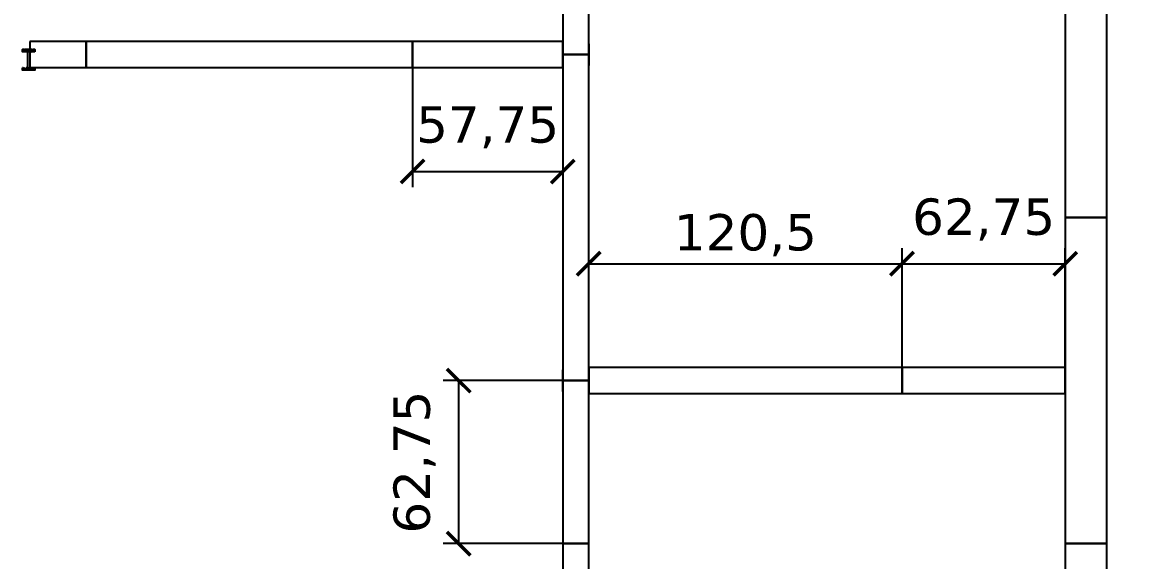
# Model space of a CAD drawing. Header units: centimetres. Extents: x -135 to 5324, y -1304 to 1609.
# Drawn here: x 3667.5 to 4099.4, y 503.5 to 710.6 of the extents above; entities that cross this region are included whole.
import ezdxf

# ---------------------------------------------------------------- set-up
doc = ezdxf.new("R2010")
doc.units = ezdxf.units.CM
for name, color, linetype in [('IC_KAPILAR', 7, 'Continuous'), ('MONTAJ_OZEL_OLCU', 6, 'Continuous'), ('MONTAJ_OZEL_PANO', 6, 'Continuous'), ('MONTAJ_STANDART', 7, 'Continuous'), ('PENCERE', 10, 'Continuous')]:
    doc.layers.add(name, color=color, linetype=linetype)
doc.styles.add('PORTMAN', font='DejaVuSans.ttf')
doc.styles.get("Standard").update_dxf_attribs({"font": 'DejaVuSans.ttf'})
doc.dimstyles.new('PORTMAN', dxfattribs={"dimtxt": 14, "dimasz": 9, "dimexe": 6, "dimexo": 5, "dimgap": 4, "dimtad": 1, "dimtxsty": 'PORTMAN', "dimblk": 'ARCHTICK', "dimcen": 2.5, "dimazin": 3, "dimtfac": 0.5, "dimtmove": 2, "dimatfit": 3})

# ---------------------------------------------------------------- blocks, each defined once
blk = doc.blocks.new('BOM_I12_1205p0_IC_DOLU')
blk.add_lwpolyline([(0, 0), (10, 0), (10, 120.5), (0, 120.5)], close=True)
blk = doc.blocks.new('MNT_BOM_I12_1205p0_IC_DOLU')
blk.add_blockref('BOM_I12_1205p0_IC_DOLU', (0, 0))
blk = doc.blocks.new('_ARCHTICK')
at = {"color": 0, "linetype": 'BYBLOCK', "const_width": 0.15}
blk.add_lwpolyline([(-0.5, -0.5), (0.5, 0.5)], dxfattribs=at)
blk = doc.blocks.new('BOM_I13_627p5_IC_DOLU')
blk.add_lwpolyline([(0, 0), (10, 0), (10, 62.75), (0, 62.75)], close=True)
blk = doc.blocks.new('MNT_BOM_I13_627p5_IC_DOLU')
blk.add_blockref('BOM_I13_627p5_IC_DOLU', (0, 0))
blk = doc.blocks.new('kaynak-ic-kapi')
at = {"color": 133, "linetype": 'Continuous', "lineweight": 25, "true_color": 0x6ec1dd}
for p, q in [((54247.47, 7919.88), (54248.32, 7919.88)), ((54248.32, 7919.59), (54247.47, 7919.59)), ((54248.6, 7919.88), (54248.04, 7919.03)), ((54248.32, 7919.31), (54248.04, 7919.59)), ((54248.32, 7919.88), (54248.32, 7919.59)), ((54248.32, 7919.31), (54248.6, 7919.31)), ((54248.32, 7919.03), (54248.6, 7919.31)), ((54249.16, 7919.03), (54248.6, 7919.88)), ((54248.6, 7919.88), (54248.6, 7919.59)), ((54248.6, 7919.88), (54248.88, 7919.88)), ((54248.6, 7919.59), (54248.88, 7919.03)), ((54249.16, 7919.88), (54248.88, 7919.59)), ((54248.88, 7919.88), (54249.45, 7919.03)), ((54249.73, 7919.59), (54248.88, 7919.59)), ((54249.16, 7919.03), (54248.88, 7919.03)), ((54249.16, 7919.88), (54249.16, 7919.88)), ((54249.16, 7919.03), (54249.73, 7919.59)), ((54249.16, 7919.03), (54249.45, 7919.03)), ((54250.01, 7919.88), (54249.45, 7919.03)), ((54250.01, 7919.88), (54249.73, 7919.59)), ((54249.73, 7919.31), (54249.73, 7919.59)), ((54249.73, 7919.31), (54250.01, 7919.31)), ((54249.73, 7919.03), (54250.01, 7919.31)), ((54250.57, 7919.03), (54250.01, 7919.88)), ((54250.01, 7919.88), (54250.01, 7919.88)), ((54250.01, 7919.88), (54250.01, 7919.59)), ((54250.01, 7919.88), (54250.29, 7919.88)), ((54250.01, 7919.59), (54250.29, 7919.03)), ((54250.29, 7919.88), (54250.86, 7919.03)), ((54250.29, 7912.83), (54250.29, 7919.03)), ((54250.57, 7919.88), (54250.57, 7919.88)), ((54250.57, 7919.88), (54250.57, 7919.59)), ((54251.42, 7919.59), (54250.57, 7919.59)), ((54250.57, 7919.03), (54250.57, 7919.03)), ((54250.57, 7919.03), (54250.86, 7919.03)), ((54250.86, 7919.03), (54251.14, 7919.59)), ((54251.7, 7919.88), (54251.14, 7919.03)), ((54251.42, 7919.31), (54251.14, 7919.59)), ((54251.42, 7919.88), (54251.42, 7919.88)), ((54251.42, 7919.88), (54251.42, 7919.59)), ((54251.7, 7919.88), (54251.42, 7919.59)), ((54251.42, 7919.59), (54251.98, 7919.03)), ((54251.42, 7919.31), (54251.7, 7919.31)), ((54251.42, 7919.03), (54251.7, 7919.31)), ((54252.27, 7919.03), (54251.7, 7919.88)), ((54251.7, 7919.88), (54252.27, 7919.88)), ((54251.7, 7919.88), (54251.98, 7919.88)), ((54251.98, 7919.88), (54251.98, 7919.88)), ((54251.98, 7919.88), (54251.98, 7919.59)), ((54251.98, 7919.88), (54252.27, 7919.03)), ((54252.27, 7919.59), (54251.98, 7919.59)), ((54251.98, 7919.03), (54251.98, 7919.03)), ((54251.98, 7919.03), (54252.27, 7919.03)), ((54252.27, 7919.03), (54252.27, 7919.03)), ((54248.32, 7912.26), (54247.47, 7912.26)), ((54247.47, 7911.98), (54248.32, 7911.98)), ((54248.6, 7911.98), (54248.04, 7912.83)), ((54248.32, 7912.26), (54248.04, 7912.26)), ((54248.32, 7912.83), (54248.6, 7912.26)), ((54248.32, 7912.26), (54248.32, 7911.98)), ((54248.32, 7912.26), (54248.6, 7912.26)), ((54249.16, 7912.83), (54248.6, 7911.98)), ((54248.6, 7912.26), (54248.88, 7912.83)), ((54249.16, 7912.83), (54248.88, 7912.83)), ((54248.88, 7911.98), (54249.45, 7912.83)), ((54249.16, 7911.98), (54248.88, 7912.26)), ((54249.73, 7912.26), (54248.88, 7912.26)), ((54249.16, 7912.83), (54249.45, 7912.83)), ((54249.16, 7912.83), (54249.73, 7912.26)), ((54249.16, 7911.98), (54249.16, 7911.98)), ((54250.01, 7911.98), (54249.45, 7912.83)), ((54249.73, 7912.83), (54250.01, 7912.26)), ((54250.01, 7911.98), (54249.73, 7912.26)), ((54249.73, 7912.26), (54249.73, 7912.26)), ((54249.73, 7912.26), (54250.01, 7912.26)), ((54250.57, 7912.83), (54250.01, 7911.98)), ((54250.01, 7912.26), (54250.29, 7912.83)), ((54250.01, 7911.98), (54250.01, 7912.26)), ((54250.01, 7911.98), (54250.01, 7911.98)), ((54250.01, 7911.98), (54250.29, 7911.98)), ((54250.29, 7911.98), (54250.86, 7912.83)), ((54250.57, 7912.83), (54250.57, 7912.83)), ((54250.57, 7912.83), (54250.86, 7912.83)), ((54250.57, 7911.98), (54250.57, 7912.26)), ((54251.42, 7912.26), (54250.57, 7912.26)), ((54250.57, 7911.98), (54250.57, 7911.98)), ((54250.86, 7912.83), (54251.14, 7912.26)), ((54251.7, 7911.98), (54251.14, 7912.83)), ((54251.42, 7912.26), (54251.14, 7912.26)), ((54251.42, 7912.26), (54251.98, 7912.83)), ((54251.42, 7912.83), (54251.7, 7912.26)), ((54251.42, 7911.98), (54251.42, 7912.26)), ((54251.7, 7911.98), (54251.42, 7912.26)), ((54251.42, 7912.26), (54251.7, 7912.26)), ((54251.42, 7911.98), (54251.42, 7911.98)), ((54252.27, 7912.83), (54251.7, 7911.98)), ((54251.7, 7911.98), (54252.27, 7911.98)), ((54251.7, 7911.98), (54251.98, 7911.98)), ((54251.98, 7912.83), (54251.98, 7912.83)), ((54251.98, 7912.83), (54252.27, 7912.83)), ((54251.98, 7911.98), (54252.27, 7912.83)), ((54251.98, 7911.98), (54251.98, 7912.26)), ((54252.27, 7912.26), (54251.98, 7912.26)), ((54251.98, 7911.98), (54251.98, 7911.98)), ((54252.27, 7912.83), (54252.27, 7912.83))]:
    blk.add_line(p, q, dxfattribs=at)
for points in [[(54247.47, 7919.03), (54247.47, 7919.88), (54252.27, 7919.88), (54252.27, 7919.03)], [(54248.6, 7919.88), (54250.01, 7919.88), (54251.42, 7919.88)], [(54248.6, 7912.26), (54248.6, 7911.98), (54248.88, 7911.98)], [(54248.6, 7911.98), (54250.01, 7911.98), (54251.42, 7911.98)]]:
    blk.add_lwpolyline(points, dxfattribs=at)
blk.add_lwpolyline([(54247.47, 7912.83), (54252.27, 7912.83), (54252.27, 7911.98), (54247.47, 7911.98)], close=True, dxfattribs=at)
blk = doc.blocks.new('BOM_K01_IC_KAPI_ACIKLIK820')
at = {"layer": 'IC_KAPILAR'}
blk.add_blockref('kaynak-ic-kapi', (0, 0), dxfattribs=at)
blk = doc.blocks.new('BOM_I15_1255p0_IC_K01_SAG_ALT')
blk.add_lwpolyline([(0, 103.75), (10, 103.75), (10, 125.5), (0, 125.5)], close=True)
at = {"layer": 'IC_KAPILAR', "rotation": 270}
blk.add_blockref('BOM_K01_IC_KAPI_ACIKLIK820', (-7908.93, 54353.219), dxfattribs=at)
blk = doc.blocks.new('MNT_BOM_I15_1255p0_IC_K01_SAG_ALT')
blk.add_blockref('BOM_I15_1255p0_IC_K01_SAG_ALT', (0, 0))
blk = doc.blocks.new('BOM_I14_1255p0_IC_DOLU')
blk.add_lwpolyline([(0, 0), (10, 0), (10, 125.5), (0, 125.5)], close=True)
blk = doc.blocks.new('MNT_BOM_I14_1255p0_IC_DOLU')
blk.add_blockref('BOM_I14_1255p0_IC_DOLU', (0, 0))
blk = doc.blocks.new('BOM_I16_577p5_IC_DOLU')
blk.add_lwpolyline([(0, 0), (10, 0), (10, 57.75), (0, 57.75)], close=True)
blk = doc.blocks.new('MNT_BOM_I16_577p5_IC_DOLU')
blk.add_blockref('BOM_I16_577p5_IC_DOLU', (0, 0))
blk = doc.blocks.new('BOM_I15_1255p0_IC_K01_SAG_UST')
for points in [[(0, 103.75), (10, 103.75), (10, 125.5), (0, 125.5)], [(0, 0), (10, 0), (10, 21.75), (0, 21.75)]]:
    blk.add_lwpolyline(points, close=True)
blk = doc.blocks.new('MNT_BOM_I15_1255p0_IC_K01_SAG_UST')
blk.add_blockref('BOM_I15_1255p0_IC_K01_SAG_UST', (0, 0))
blk = doc.blocks.new('kaynak-pencere-6040')
at = {"layer": 'PENCERE', "color": 1}
for p, q in [((53375.86, 7992.28), (53385.86, 7992.28)), ((53377.86, 7932.28), (53377.86, 7992.28)), ((53383.86, 7932.28), (53383.86, 7992.28)), ((53375.86, 7932.28), (53385.86, 7932.28))]:
    blk.add_line(p, q, dxfattribs=at)
for points in [[(53377.86, 7992.28), (53377.86, 7986.28), (53383.86, 7992.28), (53383.86, 7986.28)], [(53377.86, 7932.28), (53377.86, 7938.28), (53383.86, 7932.28), (53383.86, 7938.28)]]:
    blk.add_solid(points, dxfattribs=at)
at = {"layer": 'PENCERE', "color": 0, "lineweight": 25}
blk.add_text('60/40', height=15.217, rotation=90, dxfattribs=at).set_placement((53373.47, 7935.61))
blk = doc.blocks.new('BOM_P03_PENCERE_600x400')
at = {"layer": 'PENCERE'}
blk.add_blockref('kaynak-pencere-6040', (0, 0), dxfattribs=at)
blk = doc.blocks.new('BOM_D13_1255p0_DIS_P03')
for points in [[(0, 92.75), (16, 92.75), (16, 125.5), (0, 125.5)], [(0, 0), (16, 0), (16, 32.75), (0, 32.75)]]:
    blk.add_lwpolyline(points, close=True)
at = {"layer": 'PENCERE'}
blk.add_blockref('BOM_P03_PENCERE_600x400', (-53372.862, -7899.528), dxfattribs=at)
blk = doc.blocks.new('MNT_BOM_D13_1255p0_DIS_P03')
blk.add_blockref('BOM_D13_1255p0_DIS_P03', (0, 0))
blk = doc.blocks.new('BOM_D09_1255p0_DIS_DOLU')
blk.add_lwpolyline([(0, 0), (16, 0), (16, 125.5), (0, 125.5)], close=True)
blk = doc.blocks.new('MNT_BOM_D09_1255p0_DIS_DOLU')
blk.add_blockref('BOM_D09_1255p0_DIS_DOLU', (0, 0))
blk = doc.blocks.new('BOM_B05_UCLU_H_100')
for p, q in [((9.17, 5), (5, 5)), ((5, 5), (5, -5)), ((-5, -4.17), (-5, 4.17)), ((5, 0), (-5, 0)), ((-5, 0), (-5, -4.17)), ((5, -4.17), (5, 4.17)), ((5, -4.17), (5, 0)), ((5, -5), (9.17, -5))]:
    blk.add_line(p, q)
blk = doc.blocks.new('MNT_BOM_B05_UCLU_H_100')
blk.add_blockref('BOM_B05_UCLU_H_100', (0, 0))

msp = doc.modelspace()

# ---------------------------------------------------------------- block references
at = {"layer": 'MONTAJ_OZEL_PANO', "rotation": 270}
for name, p in [('MNT_BOM_I16_577p5_IC_DOLU', (3817.5, 703.25)), ('MNT_BOM_I12_1205p0_IC_DOLU', (3885.25, 577.75)), ('MNT_BOM_I13_627p5_IC_DOLU', (4005.75, 577.75))]:
    msp.add_blockref(name, p, dxfattribs=at)
at = {"layer": 'MONTAJ_OZEL_PANO'}
msp.add_blockref('MNT_BOM_I13_627p5_IC_DOLU', (3875.25, 510), dxfattribs=at)
at = {"layer": 'MONTAJ_STANDART'}
for name, p in [('MNT_BOM_I15_1255p0_IC_K01_SAG_UST', (3875.25, 698.25)), ('MNT_BOM_D09_1255p0_DIS_DOLU', (4068.5, 635.5)), ('MNT_BOM_I14_1255p0_IC_DOLU', (3875.25, 572.75)), ('MNT_BOM_D09_1255p0_DIS_DOLU', (4068.5, 510)), ('MNT_BOM_B05_UCLU_H_100', (3880.25, 572.75)), ('MNT_BOM_I15_1255p0_IC_K01_SAG_UST', (3875.25, 384.5))]:
    msp.add_blockref(name, p, dxfattribs=at)
for name, p, rotation in [('MNT_BOM_I15_1255p0_IC_K01_SAG_ALT', (3566.5, 703.25), 270), ('MNT_BOM_I14_1255p0_IC_DOLU', (3692, 703.25), 270), ('MNT_BOM_B05_UCLU_H_100', (3880.25, 698.25), 180), ('MNT_BOM_D13_1255p0_DIS_P03', (4084.5, 510), 180)]:
    msp.add_blockref(name, p, dxfattribs=dict(at, rotation=rotation))

# ---------------------------------------------------------------- dimensions: what is measured, and where the dimension line sits
at = {"layer": 'MONTAJ_OZEL_OLCU'}
for base, p1, p2 in [((3817.5, 653.25), (3817.5, 703.25), (3875.25, 703.25)), ((4005.75, 617.75), (4005.75, 567.75), (4068.5, 567.75)), ((3885.25, 617.75), (3885.25, 567.75), (4005.75, 567.75))]:
    msp.add_linear_dim(base=base, p1=p1, p2=p2, dimstyle='PORTMAN', override={"dimtxt": 14, "dimasz": 9, "dimexe": 6, "dimexo": 5, "dimdec": 2, "dimzin": 8, "dimdsep": 44}, dxfattribs=at).render()
msp.add_linear_dim(base=(3835.25, 510), p1=(3885.25, 510), p2=(3885.25, 572.75), angle=90, dimstyle='PORTMAN', override={"dimtxt": 14, "dimasz": 9, "dimexe": 6, "dimexo": 5, "dimdec": 2, "dimzin": 8, "dimdsep": 44}, dxfattribs=at).render()

doc.saveas('drawing.dxf')
